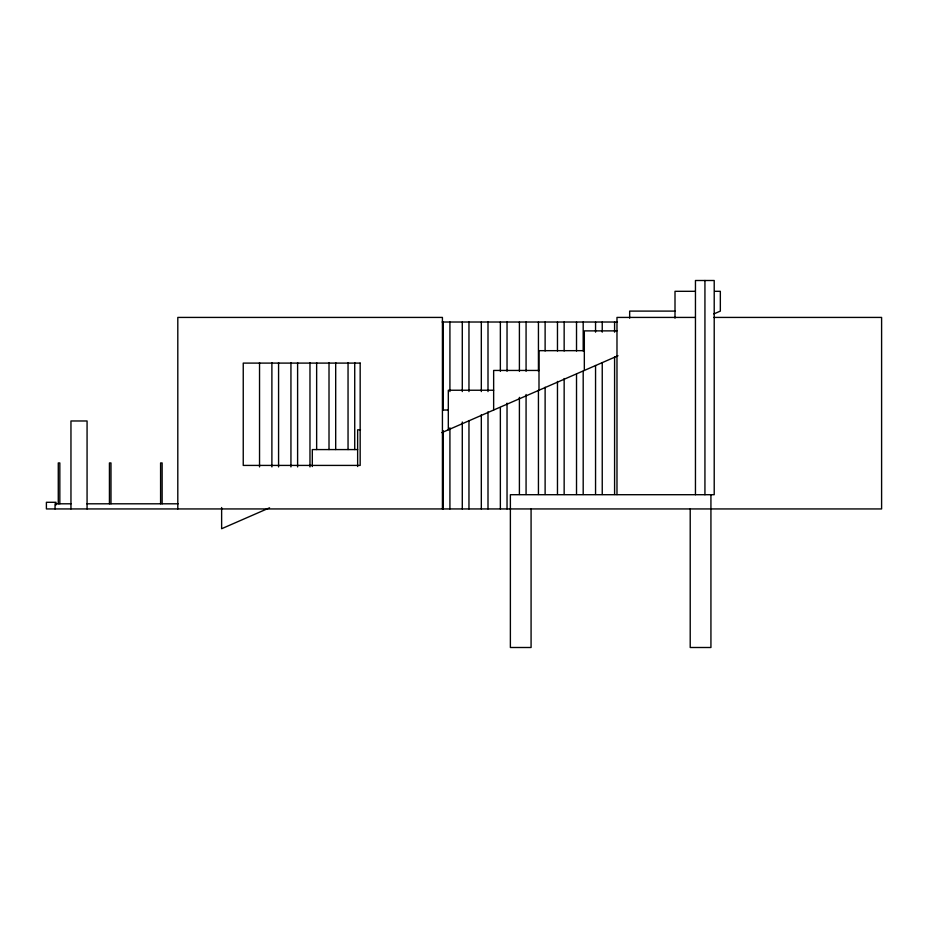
<?xml version="1.0" encoding="UTF-8"?>
<svg xmlns="http://www.w3.org/2000/svg" width="928" height="928" viewBox="0 0 928 928"><rect width="100%" height="100%" fill="white"/><g stroke="black" fill="none" stroke-linecap="round" stroke-linejoin="round"><path stroke-width="1.39" d="M269.561 507.813L221.63 528.728L221.63 507.523M441.844 432.634L618.002 355.749M713.864 313.919L720.337 311.1L720.337 291.311L714.664 291.311M694.828 291.311L675.004 291.311L675.004 318.165M675.004 311.1L629.66 311.1L629.66 318.165M695.072 317.422L616.981 317.422L616.981 494.543M713.864 317.422L881.6 317.422L881.6 508.938L46.4 508.938L46.4 502.292L55.982 502.292L55.982 504.948M442.111 322.016L617.445 322.016M616.911 330.878L584.327 330.878L584.327 370.446M584.327 350.668L538.994 350.668L538.994 390.236M538.994 370.446L493.65 370.446L493.65 410.014M493.65 390.236L448.317 390.236L448.317 429.803M442.644 410.014L448.317 410.014M360.482 429.803L357.64 429.803L357.64 466.54M357.64 449.581L312.307 449.581L312.307 466.54M70.98 503.8L55.054 503.8L55.054 508.938M86.907 503.8L178.106 503.8M710.929 494.705L710.929 647.5L690.212 647.5L690.212 508.938M704.932 280.5L704.932 494.705M695.455 494.705L695.455 280.5L714.212 280.5L714.212 494.705L510.377 494.705L510.377 647.5L531.083 647.5L531.083 508.938M614.591 322.016L614.591 332.154M614.591 356.793L614.591 494.45M602.237 322.016L602.237 332.154M602.237 362.593L602.237 494.45M595.556 322.016L595.556 332.154M595.556 365.481L595.556 494.45M583.19 322.016L583.19 350.993M583.19 371.281L583.19 494.45M576.52 322.016L576.52 350.993M576.52 374.181L576.52 494.45M564.154 322.016L564.154 350.993M564.154 378.531L564.154 494.45M557.473 322.016L557.473 350.993M557.473 381.42L557.473 494.45M545.119 322.016L545.119 350.993M545.119 387.22L545.119 494.45M538.437 322.016L538.437 371.281M538.437 390.12L538.437 494.45M526.072 322.016L526.072 371.281M526.072 394.47L526.072 494.45M519.402 322.016L519.402 371.281M519.402 397.37L519.402 494.45M507.036 322.016L507.036 371.281M507.036 403.158L507.036 508.938M500.354 322.016L500.354 371.281M500.354 407.508L500.354 508.938M488 322.016L488 391.57M488 411.858L488 508.938M481.319 322.016L481.319 391.57M481.319 414.758L481.319 508.938M468.965 322.016L468.965 391.57M468.965 420.546L468.965 508.938M462.283 322.016L462.283 391.57M462.283 421.996L462.283 508.938M449.918 322.016L449.918 391.57M449.918 427.796L449.918 508.938M443.248 322.016L443.248 410.408M443.248 430.696L443.248 508.938M442.424 508.938L442.424 317.422L177.805 317.422L177.805 508.938M354.728 362.593L354.728 449.535M348.046 362.593L348.046 449.535M335.692 362.593L335.692 449.535M329.011 362.593L329.011 449.535M316.645 362.593L316.645 449.535M309.975 362.593L309.975 466.923M297.61 362.593L297.61 466.923M290.94 362.593L290.94 466.923M278.574 362.593L278.574 466.923M271.892 362.593L271.892 466.923M259.538 362.593L259.538 466.923M162.133 503.8L162.133 462.944L160.59 462.944L160.59 503.8M110.977 503.8L110.977 462.944L109.434 462.944L109.434 503.8M87.07 508.938L87.07 420.976L70.957 420.976L70.957 508.938M59.833 503.8L59.833 462.944L58.278 462.944L58.278 503.8M360.168 363.103L243.24 363.103L243.24 465.415L360.168 465.415L360.168 363.103"/></g></svg>
